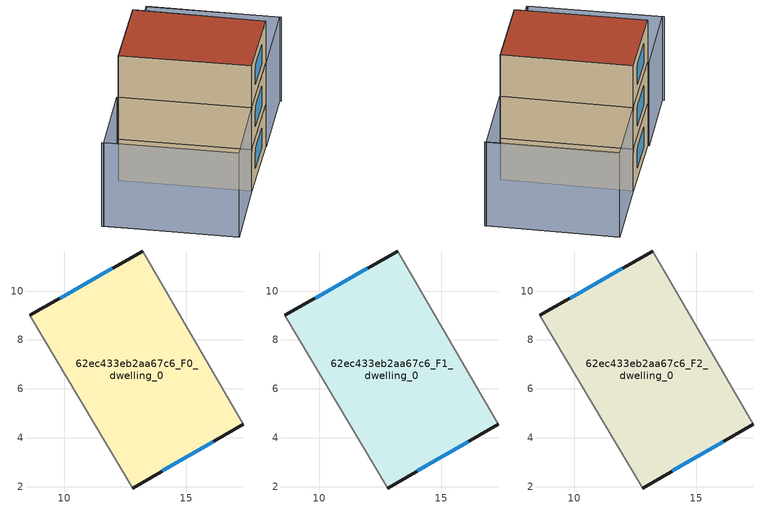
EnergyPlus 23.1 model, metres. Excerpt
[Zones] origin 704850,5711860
62ec433eb2aa67c6_F0_dwelling_0
 floor ground (EU_floor_Construction): 13.21,11.64 17.32,4.54 12.79,1.95 8.59,9 z0
 wall outside (EU_wall_Construction): 13.21,11.64 8.59,9 / 12.79,1.95 17.32,4.54 z0:3
 wall adiabatic (EU_wall_Construction): 17.32,4.54 13.21,11.64 / 8.59,9 12.79,1.95 z0:3
 window (EU_Window_Construction): 11.97,10.93 9.84,9.71 / 14.02,2.65 16.1,3.84 z0.81:2.19
62ec433eb2aa67c6_F1_dwelling_0
 floor to 62ec433eb2aa67c6_F0_dwelling_0 (EU_floor_Construction): 13.21,11.64 17.32,4.54 12.79,1.95 8.59,9 z3
 wall outside (EU_wall_Construction): 13.21,11.64 8.59,9 / 12.79,1.95 17.32,4.54 z3:6
 wall adiabatic (EU_wall_Construction): 17.32,4.54 13.21,11.64 / 8.59,9 12.79,1.95 z3:6
 window (EU_Window_Construction): 11.97,10.93 9.84,9.71 / 14.02,2.65 16.1,3.84 z3.81:5.19
62ec433eb2aa67c6_F2_dwelling_0
 floor to 62ec433eb2aa67c6_F1_dwelling_0 (EU_floor_Construction): 13.21,11.64 17.32,4.54 12.79,1.95 8.59,9 z6
 wall outside (EU_wall_Construction): 13.21,11.64 8.59,9 / 12.79,1.95 17.32,4.54 z6:9
 wall adiabatic (EU_wall_Construction): 17.32,4.54 13.21,11.64 / 8.59,9 12.79,1.95 z6:9
 window (EU_Window_Construction): 11.97,10.93 9.84,9.71 / 14.02,2.65 16.1,3.84 z6.81:8.19
 roof outside (EU_roof_Construction): 17.32,4.54 13.21,11.64 8.59,9 12.79,1.95 z9
shading: 3.91,6.48 8.2,-0.69 / 21.99,7.13 17.79,14.24 / 8.53,9.09 12.79,1.95 / 12.79,1.95 8.23,-0.77 / 8.23,-0.77 3.97,6.38 / 3.97,6.38 8.53,9.09 / 17.34,4.52 13.21,11.64 / 13.21,11.64 17.84,14.32 / 17.84,14.32 21.96,7.19 / 21.96,7.19 17.34,4.52 z0:6
[Building]
EU S2 Campaign: North Axis=0; Terrain=City; Solar Distribution=FullExterior
[Site:Location]
London: Latitude=51.5; Longitude=-0.5; Time Zone=0; Elevation=25
[SizingPeriod:WeatherFileDays]
AnnualSizingPeriod: Begin Month=1; Begin Day of Month=1; End Month=12; End Day of Month=31; Day of Week for Start Day=Monday; Use Weather File Daylight Saving Period=No; Use Weather File Rain and Snow Indicators=No
[MATERIAL]
EU_InternalMass_Material: Roughness=MediumRough; Thickness=0.1; Conductivity=1; Density=1800; Specific Heat=900; Thermal Absorptance=0.9; Solar Absorptance=0.7; Visible Absorptance=0.7
[MATERIAL:NOMASS] Roughness=MediumRough; Thermal Absorptance=0.9; Solar Absorptance=0.7; Visible Absorptance=0.7
Name | Thermal Resistance
EU_wall_NoMass | 0.555556
EU_roof_NoMass | 0.510204
EU_floor_NoMass | 1.68919
[WINDOWMATERIAL:SIMPLEGLAZINGSYSTEM]
EU_Window_SimpleGlazing: UFactor=3.96; Solar Heat Gain Coefficient=0.85; Visible Transmittance=0.85
[CONSTRUCTION]
EU_wall_Construction: EU_wall_NoMass
EU_roof_Construction: EU_roof_NoMass
EU_floor_Construction: EU_floor_NoMass
EU_Window_Construction: EU_Window_SimpleGlazing
EU_InternalMass_Construction: EU_InternalMass_Material
[ZONE] Type=1; Multiplier=1; Ceiling Height=autocalculate; Floor Area=autocalculate; Part of Total Floor Area=Yes
Name | Volume
62ec433eb2aa67c6_F0_dwelling_0 | 129.815
62ec433eb2aa67c6_F1_dwelling_0; 62ec433eb2aa67c6_F2_dwelling_0 | 129.814
[INTERNALMASS] Construction=EU_InternalMass_Construction; Surface Area=43.2716
Name | Zone or ZoneList
62ec433eb2aa67c6_F0_dwelling_0_EU_InternalMass | 62ec433eb2aa67c6_F0_dwelling_0
62ec433eb2aa67c6_F1_dwelling_0_EU_InternalMass | 62ec433eb2aa67c6_F1_dwelling_0
62ec433eb2aa67c6_F2_dwelling_0_EU_InternalMass | 62ec433eb2aa67c6_F2_dwelling_0
[OTHEREQUIPMENT] Fuel Type=Electricity; Design Level Calculation Method=Watts/Area; Power per Zone Floor Area=1; Fraction Latent=0; Fraction Radiant=0; Fraction Lost=0; Carbon Dioxide Generation Rate=0; EndUse Subcategory=EU_Step8_InternalGains
Name | Zone or ZoneList or Space or SpaceList | Schedule
EU_Step8_InternalGain_62ec433eb2aa67c6_F0_dwelling_0_f000 | 62ec433eb2aa67c6_F0_dwelling_0 | EU_Step8_GainSchedule_62ec433eb2aa67c6_F0_dwelling_0_f000
EU_Step8_InternalGain_62ec433eb2aa67c6_F1_dwelling_0_f000 | 62ec433eb2aa67c6_F1_dwelling_0 | EU_Step8_GainSchedule_62ec433eb2aa67c6_F1_dwelling_0_f000
EU_Step8_InternalGain_62ec433eb2aa67c6_F2_dwelling_0_f000 | 62ec433eb2aa67c6_F2_dwelling_0 | EU_Step8_GainSchedule_62ec433eb2aa67c6_F2_dwelling_0_f000
[ZONEVENTILATION:DESIGNFLOWRATE] Schedule=EU_AlwaysOn; Design Flow Rate Calculation Method=AirChanges/Hour; Air Changes per Hour=0.48; Ventilation Type=Natural; Fan Pressure Rise=0; Fan Total Efficiency=1; Constant Term Coefficient=1; Temperature Term Coefficient=0; Velocity Term Coefficient=0; Velocity Squared Term Coefficient=0; Minimum Indoor Temperature=-100; Maximum Indoor Temperature=100; Delta Temperature=-100; Minimum Outdoor Temperature=-100; Maximum Outdoor Temperature=100; Maximum Wind Speed=40
Name | Zone or ZoneList or Space or SpaceList
EU_ConstantAir_62ec433eb2aa67c6_F0_dwelling_0 | 62ec433eb2aa67c6_F0_dwelling_0
EU_ConstantAir_62ec433eb2aa67c6_F1_dwelling_0 | 62ec433eb2aa67c6_F1_dwelling_0
EU_ConstantAir_62ec433eb2aa67c6_F2_dwelling_0 | 62ec433eb2aa67c6_F2_dwelling_0
[HVACTEMPLATE:THERMOSTAT] Constant Heating Setpoint=20; Constant Cooling Setpoint=50
EU_HeatOnly_62ec433eb2aa67c6_F0_dwelling_0; EU_HeatOnly_62ec433eb2aa67c6_F1_dwelling_0; EU_HeatOnly_62ec433eb2aa67c6_F2_dwelling_0
[HVACTEMPLATE:ZONE:IDEALLOADSAIRSYSTEM] System Availability Schedule=EU_AlwaysOn; Maximum Heating Supply Air Temperature=50; Minimum Cooling Supply Air Temperature=13; Maximum Heating Supply Air Humidity Ratio=0.0156; Minimum Cooling Supply Air Humidity Ratio=0.0077; Heating Limit=NoLimit; Cooling Limit=NoLimit; Heating Availability Schedule=EU_AlwaysOn; Cooling Availability Schedule=EU_CoolingOff; Dehumidification Control Type=ConstantSensibleHeatRatio; Cooling Sensible Heat Ratio=0.7; Dehumidification Setpoint=60; Humidification Control Type=None; Humidification Setpoint=30; Outdoor Air Method=None; Outdoor Air Flow Rate per Person=0.00944; Outdoor Air Flow Rate per Zone Floor Area=0; Outdoor Air Flow Rate per Zone=0; Demand Controlled Ventilation Type=None; Outdoor Air Economizer Type=NoEconomizer; Heat Recovery Type=None; Sensible Heat Recovery Effectiveness=0.7; Latent Heat Recovery Effectiveness=0.65
Name | Template Thermostat
62ec433eb2aa67c6_F0_dwelling_0 | EU_HeatOnly_62ec433eb2aa67c6_F0_dwelling_0
62ec433eb2aa67c6_F1_dwelling_0 | EU_HeatOnly_62ec433eb2aa67c6_F1_dwelling_0
62ec433eb2aa67c6_F2_dwelling_0 | EU_HeatOnly_62ec433eb2aa67c6_F2_dwelling_0
[SIZING:ZONE] Zone Cooling Design Supply Air Temperature Input Method=SupplyAirTemperature; Zone Cooling Design Supply Air Temperature=13; Zone Heating Design Supply Air Temperature Input Method=SupplyAirTemperature; Zone Heating Design Supply Air Temperature=50; Zone Cooling Design Supply Air Humidity Ratio=0.008; Zone Heating Design Supply Air Humidity Ratio=0.008; Cooling Design Air Flow Method=DesignDay; Cooling Design Air Flow Rate=0; Cooling Minimum Air Flow per Zone Floor Area=0.000762; Cooling Minimum Air Flow=0; Cooling Minimum Air Flow Fraction=0.2; Heating Design Air Flow Method=DesignDay; Heating Design Air Flow Rate=0; Heating Maximum Air Flow per Zone Floor Area=0.002032; Heating Maximum Air Flow=0.141576; Heating Maximum Air Flow Fraction=0.3; Account for Dedicated Outdoor Air System=No; Dedicated Outdoor Air System Control Strategy=NeutralSupplyAir; Dedicated Outdoor Air Low Setpoint Temperature for Design=autosize; Dedicated Outdoor Air High Setpoint Temperature for Design=autosize; Zone Load Sizing Method=Sensible Load Only No Latent Load; Zone Latent Cooling Design Supply Air Humidity Ratio Input Method=HumidityRatioDifference; Zone Cooling Design Supply Air Humidity Ratio Difference=0.005; Zone Latent Heating Design Supply Air Humidity Ratio Input Method=HumidityRatioDifference; Zone Humidification Design Supply Air Humidity Ratio Difference=0.005
62ec433eb2aa67c6_F0_dwelling_0; 62ec433eb2aa67c6_F1_dwelling_0; 62ec433eb2aa67c6_F2_dwelling_0
[SCHEDULE:CONSTANT]
Name | Hourly Value
EU_AlwaysOn | 1
EU_CoolingOff | 0
[SCHEDULE:FILE] Column Number=1; Rows to Skip at Top=0; Number of Hours of Data=8760; Column Separator=Comma; Interpolate to Timestep=No; Minutes per Item=60; Adjust Schedule for Daylight Savings=Yes
Name | File
EU_Step8_GainSchedule_62ec433eb2aa67c6_F0_dwelling_0_f000 | ../../schedules/62ec433eb2aa67c6/62ec433eb2aa67c6_F0_dwelling_0_f000_gain.csv
EU_Step8_GainSchedule_62ec433eb2aa67c6_F1_dwelling_0_f000 | ../../schedules/62ec433eb2aa67c6/62ec433eb2aa67c6_F1_dwelling_0_f000_gain.csv
EU_Step8_GainSchedule_62ec433eb2aa67c6_F2_dwelling_0_f000 | ../../schedules/62ec433eb2aa67c6/62ec433eb2aa67c6_F2_dwelling_0_f000_gain.csv
